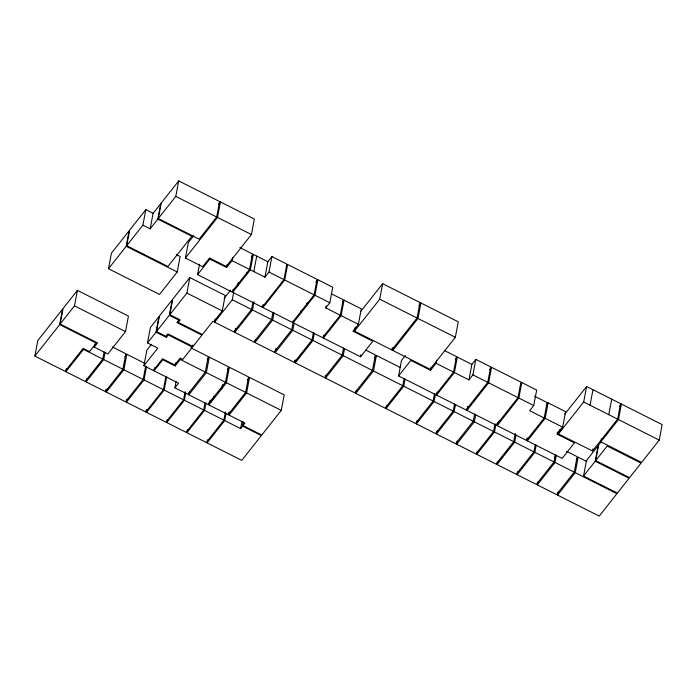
<?xml version="1.0" encoding="UTF-8"?>
<svg xmlns="http://www.w3.org/2000/svg" width="697" height="697" viewBox="0 0 697 697"><rect width="100%" height="100%" fill="white"/><g stroke="black" fill="none" stroke-linecap="round" stroke-linejoin="round"><path stroke-width="1.05" d="M34.85 356.062L37.777 340.572L62.608 309.12L59.681 324.619L34.85 356.062L65.056 371.292L83.152 348.378L89.538 351.602L96.282 343.063L59.681 324.619M94.234 347.141L97.554 342.941L60.116 324.07L63.044 308.571L77.419 290.379L128.44 316.098L125.512 331.589L107.817 353.989L94.234 347.141L94.818 344.039M60.116 324.07L74.483 305.87L77.419 290.379M104.167 351.889L102.799 359.121L85.173 381.433L65.893 371.71L66.476 368.617M112.4 346.984L125.852 353.762L122.925 369.262L105.395 391.627L86.079 381.895L86.672 378.793M108.488 268.72L111.415 253.229L129.128 230.794L126.201 246.294L108.488 268.72L159.5 294.439L177.212 272.004L180.14 256.513L176.254 254.553M86.079 381.895L103.705 359.574L105.073 352.342M153.096 213.334L160.772 203.629L157.844 219.119L191.823 236.248L167.951 266.481L126.688 245.675L129.616 230.176L145.821 209.666L153.096 213.334L150.169 228.825L142.894 225.157L145.821 209.666M105.395 391.627L105.787 389.562M145.699 366.038L143.164 379.464L125.538 401.786L106.258 392.062L106.841 388.961M106.258 392.062L123.883 369.75L126.81 354.25L144.166 362.998M158.28 218.562L161.207 203.062L178.711 180.906L219.599 201.52L216.671 217.011L199.168 239.176L158.28 218.562L175.783 196.397L178.711 180.906M165.947 376.241L163.403 389.675L145.786 411.988L126.401 402.221L126.993 399.12M147.494 342.95L150.421 327.451L158.925 316.682L155.997 332.173L147.494 342.95L157.792 348.134L143.896 365.733L153.314 370.482L162.54 358.798L174.712 364.932L180.114 358.084L182.762 359.417L192.459 347.141L192.851 345.076M143.896 365.733L146.823 350.234L151.449 344.37M126.401 402.221L144.026 379.9L146.562 366.474M156.485 331.563L159.413 316.063L172.246 299.815L169.319 315.314L156.485 331.563L166.008 336.355L167.933 333.915L192.947 346.522L201.938 335.135L176.925 322.528L178.841 320.115L169.319 315.314M145.786 411.988L146.17 409.923M190.891 347.847L208.22 356.594L205.293 372.085L187.754 394.293L174.912 387.811L178.554 383.202L154.011 370.83L154.595 367.737M185.114 391.566L183.555 399.834L165.93 422.147L146.544 412.371L147.128 409.278M178.232 322.363L180.166 319.914L169.807 314.695L172.734 299.205L189.802 277.589L225.201 295.441L222.273 310.932L213.735 321.753L212.855 321.308L202.409 334.543L178.232 322.363L178.824 319.261M155.997 332.173L166.356 337.4L166.749 335.335M218.431 204.482L220.435 201.947L254.353 219.041L251.425 234.54L226.211 266.463L209.492 258.038L202.627 266.733L185.428 258.056L188.356 242.565L193.705 235.795M146.544 412.371L164.17 390.059L166.705 376.633M169.807 314.695L186.874 293.088L189.802 277.589M154.011 370.83L162.767 359.739L175.113 365.969L175.696 362.867M205.066 402.753L203.698 409.984L186.073 432.306L166.74 422.556L167.332 419.455M174.912 387.811L176.088 381.616M239.829 247.583L252.462 253.952L249.535 269.443L231.813 291.877L197.573 274.618L199.525 264.285M185.428 258.056L217.508 217.438L220.435 201.947M166.74 422.556L184.365 400.244L185.733 393.012M207.262 359.687L209.283 357.125L228.389 366.761L225.462 382.252L207.924 404.46L188.826 394.824L189.41 391.731M225.427 411.892L223.868 420.152L206.242 442.473L186.909 432.724L187.502 429.631M252.915 302.254L251.547 309.485L233.852 331.894L214.606 322.188L215.19 319.087M188.826 394.824L206.356 372.625L209.283 357.125M197.573 274.618L209.841 259.084L226.595 267.526L227.178 264.424M226.595 267.526L232.04 260.626L232.624 257.524M186.909 432.724L204.535 410.411L205.903 403.18M227.57 369.497L229.322 367.232L248.559 376.929L245.632 392.42L228.093 414.628L208.865 404.931L209.64 400.801M208.865 404.931L210.738 402.561L211.322 399.459M267.848 261.715L253.29 254.388L250.362 269.878L264.921 277.206L267.848 261.715L271.908 256.574L286.894 264.137L283.967 279.628L262.203 307.194L232.659 292.304L233.242 289.203M210.738 402.561L213.308 399.416L213.892 396.323M214.606 322.188L232.301 299.78L233.669 292.548M243.358 421.981L242.582 426.111L261.366 435.581L241.772 460.386L207.079 442.891L207.671 439.798M237.538 286.118L238.121 283.017M238.025 285.5L238.609 282.398M213.308 399.416L221.724 388.76L222.5 384.631M272.936 312.352L271.577 319.583L253.874 341.992L234.776 332.356L235.551 328.226M246.511 274.749L246.904 272.684M221.724 388.76L226.394 382.723L229.322 367.232M207.079 442.891L224.704 420.579L226.072 413.347M253.795 271.595L256.723 256.095M228.093 414.628L228.485 412.563M247.505 379.978L249.526 377.417L284.184 394.894L281.257 410.385L261.758 435.076L242.974 425.606L244.943 423.123L229.06 415.116L229.653 412.014M234.776 332.356L252.471 309.947L254.03 301.688M293.306 321.483L291.747 329.751L274.043 352.159L254.945 342.523L255.529 339.43M262.203 307.194L262.586 305.129M264.921 277.206L268.981 272.074L271.908 256.574M229.06 415.116L246.599 392.908L249.526 377.417M286.301 266.176L287.626 264.503L317.057 279.34L314.129 294.831L292.357 322.397L262.926 307.56L263.51 304.467M224.704 420.579L240.613 428.603L241.981 421.371M242.974 425.606L243.567 422.513M254.945 342.523L272.64 320.115L274.008 312.883M262.926 307.56L284.698 279.994L287.626 264.503M313.371 332.739L312.012 339.962L294.308 362.379L275.115 352.691L275.89 348.561M331.572 293.873L343.22 299.745L340.284 315.244L322.598 337.644L293.193 322.824L293.585 320.759M275.115 352.691L292.81 330.282L294.178 323.051M293.193 322.824L300.512 313.554L301.095 310.461M294.308 362.379L294.7 360.305M343.551 347.951L342.183 355.182L324.488 377.591L295.284 362.867L295.868 359.765M300.512 313.554L306.645 305.678L307.229 302.576M306.645 305.678L307.377 303.178M306.994 305.242L314.966 295.258L317.893 279.758L332.739 287.242L329.812 302.742L325.734 307.9L340.284 315.244M295.284 362.867L312.979 340.45L314.347 333.227M325.734 307.9L326.126 305.835M342.75 301.827L344.057 300.163L361.307 308.858L358.38 324.358L352.978 331.206L372.834 341.216L360.549 356.777L323.434 338.071L324.018 334.969M365.942 350.19L375.369 354.939L372.442 370.438L354.747 392.847L325.516 378.105L326.1 375.012M323.434 338.071L341.129 315.663L344.057 300.163M325.516 378.105L343.212 355.697L344.579 348.465M360.758 311.42L382.653 283.696L419.986 302.515L417.059 318.015L391.845 349.938L354.512 331.11L355.287 326.98M360.549 356.777L360.933 354.712M404.147 378.497L402.779 385.729L385.084 408.137L355.792 393.369L356.376 390.268M354.512 331.11L379.726 299.187L382.653 283.696M355.792 393.369L373.487 370.961L376.415 355.461L400.043 367.38M391.845 349.938L392.237 347.873M418.932 305.513L420.927 302.986L458.26 321.814L455.333 337.304L430.101 369.253L392.768 350.434L393.352 347.333M434.492 393.796L433.125 401.028L415.429 423.436L386.025 408.616L386.608 405.515M444.817 350.757L456.474 356.637L453.547 372.137L435.738 394.685L398.562 375.944L401.489 360.454L405.366 355.54M386.025 408.616L403.729 386.208L405.088 378.976M392.768 350.434L417.991 318.485L420.927 302.986M454.566 403.92L453.198 411.143L435.503 433.56L416.397 423.924L416.98 420.822M398.562 375.944L410.855 360.384L430.537 370.307L431.121 367.206M430.537 370.307L436.061 363.311L436.644 360.218M416.397 423.924L434.092 401.516L435.459 394.284M471.869 364.4L457.319 357.064L454.392 372.555L468.942 379.891L471.869 364.4L475.833 359.391L490.671 366.875L487.743 382.365L465.979 409.932L436.575 395.112L437.158 392.01M474.631 414.035L473.272 421.267L455.568 443.675L436.47 434.048L437.054 430.946M436.47 434.048L454.165 411.631L455.533 404.408M494.957 424.281L493.589 431.513L475.894 453.921L456.64 444.216L457.223 441.114M468.942 379.891L472.897 374.881L475.833 359.391M489.573 369.819L491.542 367.31L520.947 382.13L518.019 397.63L496.247 425.196L466.946 410.42L467.722 406.29M456.64 444.216L474.335 421.807L475.702 414.576M466.946 410.42L488.614 382.801L491.542 367.31M515.266 433.386L513.706 441.654L496.003 464.063L476.774 454.366L477.358 451.264M476.774 454.366L494.469 431.957L496.029 423.689M534.529 396.192L547.11 402.535L544.183 418.026L526.479 440.434L497.083 425.614L497.675 422.521M497.083 425.614L498.433 424.029L499.017 420.927M535.27 444.608L533.902 451.839L516.207 474.248L496.978 464.55L497.562 461.449M498.433 424.029L518.856 398.048L521.783 382.557L536.664 390.059L533.736 405.549L529.659 410.707L544.183 418.026M496.978 464.55L514.674 442.142L516.041 434.911M566.565 451.334L577.142 456.666L574.215 472.157L556.511 494.565L537.282 484.877L553.714 464.089L555.465 454.792L554.01 461.972L536.315 484.38L517.139 474.718L517.732 471.616M526.479 440.434L526.871 438.369M557.53 432.07L557.138 434.135L574.433 442.856L562.148 458.417L527.359 440.879L527.943 437.777M517.139 474.718L534.843 452.309L536.211 445.078M527.359 440.879L545.167 418.322L548.095 402.831L565.589 411.648L562.662 427.139L557.138 434.135M537.282 484.877L537.866 481.775M564.831 414.096L586.604 386.521L620.557 403.633L617.629 419.132L592.511 450.933L558.445 433.961L559.029 430.868M558.445 433.961L559.813 429.901M559.229 433.003L560.135 429.491M559.552 432.593L560.58 431.26L561.172 428.158M553.714 464.089L554.986 462.459L556.345 455.228M586.891 461.58L578.17 457.188L575.243 472.679L616.906 493.685L599.211 516.094L557.548 495.088L558.131 491.986M560.58 431.26L583.677 402.012L586.604 386.521M590.028 405.218L592.964 389.728M583.528 476.025L586.456 460.525L598.148 445.723L595.221 461.214L583.528 476.025L617.376 493.093L629.069 478.281L595.221 461.214M592.511 450.933L592.903 448.868M595.708 460.595L607.183 446.063L641.04 463.13L629.557 477.663L595.708 460.595L598.636 445.104L601.189 441.872M619.433 406.534L621.393 404.06L662.15 424.604L659.223 440.103L641.615 462.399L600.858 441.846L601.441 438.753M608.786 414.671L611.713 399.181M600.858 441.846L618.466 419.55L621.393 404.06M520.467 384.23L521.783 382.557M126.688 245.675L142.894 225.157M150.169 228.825L157.844 219.119M65.893 371.71L83.518 349.397L102.799 359.121M124.85 356.733L126.81 354.25M166.356 337.4L168.291 334.952L192.459 347.141M251.364 256.818L253.29 254.388M224.085 298.394L230.637 290.091M232.659 292.304L250.362 269.878M175.113 365.969L180.253 359.452L205.293 372.085M240.613 428.603L242.582 426.111M374.446 357.953L376.415 355.461M455.341 359.565L457.319 357.064M436.575 395.112L454.392 372.555M546.117 405.332L548.095 402.831M576.21 459.671L578.17 457.188M557.548 495.088L575.243 472.679M315.898 282.259L317.893 279.758M175.783 196.397L216.671 217.011M217.508 217.438L251.425 234.54M379.726 299.187L417.059 318.015M417.991 318.485L455.333 337.304M583.677 402.012L617.629 419.132M618.466 419.55L659.223 440.103M268.981 272.074L283.967 279.628M284.698 279.994L314.129 294.831M314.966 295.258L329.812 302.742M472.897 374.881L487.743 382.365M488.614 382.801L518.019 397.63M518.856 398.048L533.736 405.549M436.061 363.311L453.547 372.137M545.167 418.322L562.662 427.139M232.04 260.626L249.535 269.443M341.129 315.663L358.38 324.358M126.201 246.294L177.212 272.004M232.301 299.78L251.547 309.485M252.471 309.947L271.577 319.583M272.64 320.115L291.747 329.751M292.81 330.282L312.012 339.962M312.979 340.45L342.183 355.182M343.212 355.697L372.442 370.438M373.487 370.961L402.779 385.729M403.729 386.208L433.125 401.028M434.092 401.516L453.198 411.143M454.165 411.631L473.272 421.267M474.335 421.807L493.589 431.513M494.469 431.957L513.706 441.654M514.674 442.142L533.902 451.839M534.843 452.309L554.01 461.972M554.986 462.459L574.215 472.157M186.874 293.088L222.273 310.932M74.483 305.87L125.512 331.589M206.356 372.625L225.462 382.252M226.394 382.723L245.632 392.42M246.599 392.908L281.257 410.385M103.705 359.574L122.925 369.262M123.883 369.75L143.164 379.464M144.026 379.9L163.403 389.675M164.17 390.059L183.555 399.834M184.365 400.244L203.698 409.984M204.535 410.411L223.868 420.152"/></g></svg>
